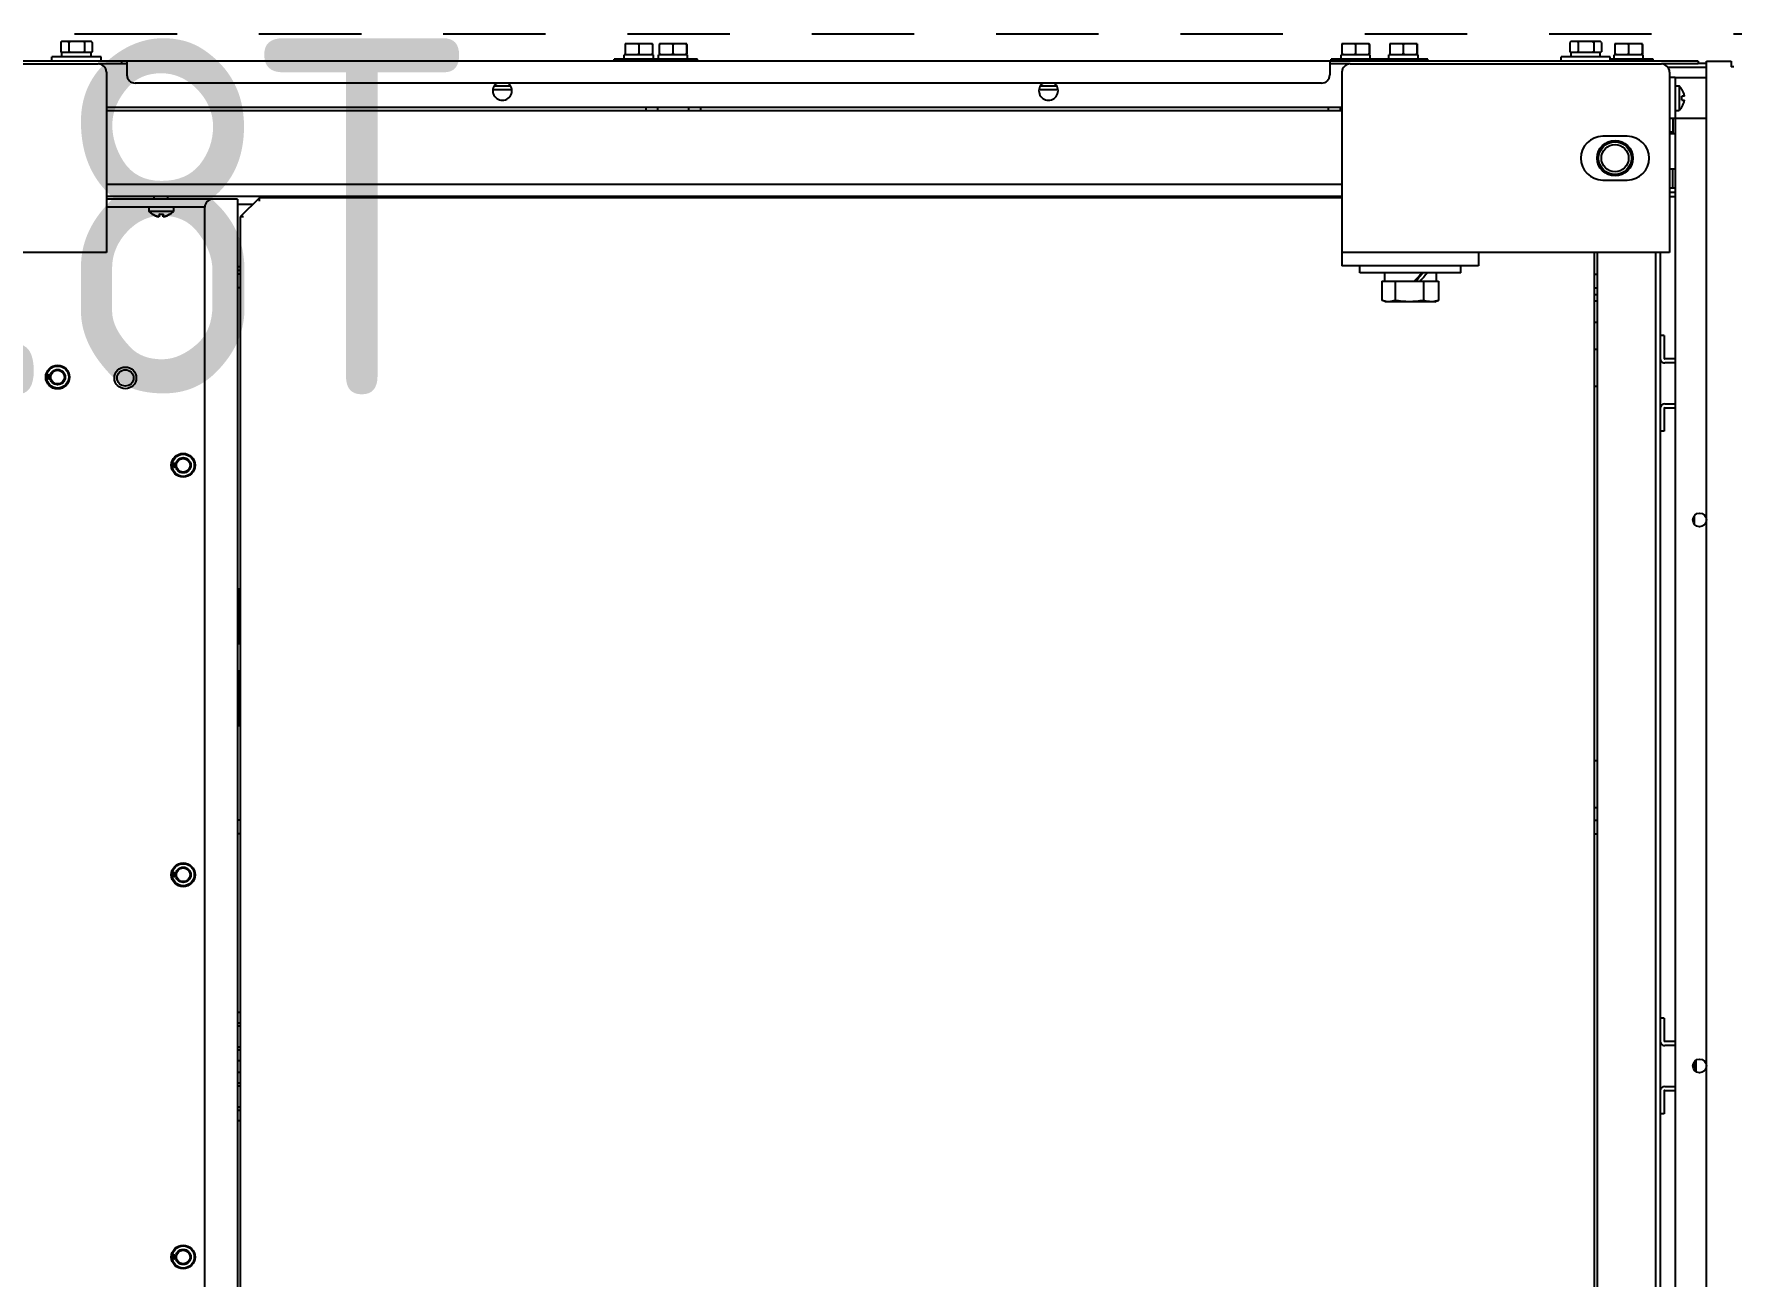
# Model space of a CAD drawing. Header units: millimetres. Extents: x 0 to 87554, y -20854 to 20404.
# Drawn here: x 7836 to 8457, y 5708 to 6163 of the extents above; entities that cross this region are included whole.
import ezdxf

# ---------------------------------------------------------------- set-up
doc = ezdxf.new("R2010")
doc.units = ezdxf.units.MM
doc.linetypes.add('CENTER', pattern=[50.8, 31.75, -6.35, 6.35, -6.35])
doc.linetypes.add('JIS_02_0.7', pattern=[1.35, 0.75, -0.6])
doc.layers.get('0').update_dxf_attribs({"lineweight": 15})
for name, color, linetype in [('2', 4, 'CENTER'), ('2106-00110_DWX-6-16_0', 7, 'Continuous'), ('2303-00114-H20-M6_0', 7, 'Continuous'), ('2401-00238-M5_0', 7, 'Continuous'), ('2401-00258-M8-20HWMC_0', 7, 'Continuous'), ('2401-00300-M6-16HWMC_0', 7, 'Continuous'), ('2401-00332-S-M12-30HM_0', 7, 'Continuous'), ('2401-01144-S-M6-16HWM_0', 7, 'Continuous'), ('2403-00010-M10_0', 7, 'Continuous'), ('2403-00020_S-M5-0_0', 7, 'Continuous'), ('2404-00011-D10D20-P_0', 7, 'Continuous'), ('2404-00038-S-D12_0', 7, 'Continuous'), ('2404-00049-S-D12D37-P_0', 7, 'Continuous'), ('4205-02142_0', 7, 'Continuous'), ('4208-11214_0', 7, 'Continuous'), ('4212-73674_0', 7, 'Continuous'), ('4212-KH001_041_0', 7, 'Continuous'), ('4212-KH003_041_0', 7, 'Continuous'), ('4212-KH010_041_0', 7, 'Continuous'), ('4212-L0877_0', 7, 'Continuous'), ('4215-12269_10_0', 7, 'Continuous'), ('4215-12269_16_0', 7, 'Continuous'), ('4215-12556_0', 7, 'Continuous'), ('4215-12559_0', 7, 'Continuous'), ('4215-12565_0', 7, 'Continuous'), ('4215-12645_1_0', 7, 'Continuous'), ('4215-12647_0', 7, 'Continuous'), ('4215-12649_2_1_0', 7, 'Continuous'), ('4215-12649_2_2_0', 7, 'Continuous'), ('4215-12649_2_3_0', 7, 'Continuous'), ('4215-12651_7_0', 7, 'Continuous'), ('4215-12653_3_0', 7, 'Continuous'), ('4215-12655_1_0', 7, 'Continuous'), ('4215-12656_0', 7, 'Continuous'), ('4215-14332_0', 7, 'Continuous'), ('4215-14337_0', 7, 'Continuous'), ('4215-16097_9_0', 7, 'Continuous'), ('4215-17084_1_0', 7, 'Continuous'), ('4215-17085_1_0', 7, 'Continuous'), ('4215-17085_5_0', 7, 'Continuous'), ('4215-17086_4_0', 7, 'Continuous'), ('4217-16531_0', 7, 'Continuous')]:
    doc.layers.add(name, color=color, linetype=linetype)
doc.styles.add('GB', font='gbenor.shx', dxfattribs={"bigfont": 'gbcbig.shx'})

# ---------------------------------------------------------------- blocks, each defined once
blk = doc.blocks.new('ju7888')
at = {"layer": '2106-00110_DWX-6-16_0', "color": 87, "linetype": 'Continuous'}
blk.add_circle((35.29, -606.38), 4, dxfattribs=at)
at = {"layer": '2303-00114-H20-M6_0', "color": 87, "linetype": 'Continuous'}
blk.add_line((-30.71, -219.88), (-31.21, -219.93), dxfattribs=at)
at = {"layer": '2401-00238-M5_0', "color": 87, "linetype": 'Continuous'}
for p, q in [((-71.71, -37.27), (-62.71, -37.27)), ((-71.71, -38.78), (-71.71, -37.27)), ((-70.46, -36.27), (-70.46, -36.32)), ((-67.96, -35.32), (-67.96, -36.32)), ((-66.46, -36.32), (-66.46, -35.32)), ((-63.96, -36.32), (-63.96, -36.27)), ((-62.71, -38.78), (-62.71, -37.27)), ((-2.71, -68.28), (-2.71, -67.28)), ((2.29, -68.28), (2.29, -67.28)), ((197.29, -68.28), (197.29, -67.28)), ((202.29, -68.28), (202.29, -67.28)), ((-30.71, -240.78), (-31.21, -240.78)), ((-30.71, -245.78), (-31.21, -245.78)), ((-30.71, -315.78), (-31.21, -315.78)), ((-30.71, -320.78), (-31.21, -320.78)), ((-30.71, -365.78), (-31.21, -365.78)), ((-30.71, -370.78), (-31.21, -370.78)), ((-30.71, -515.78), (-31.21, -515.78)), ((-30.71, -520.78), (-31.21, -520.78)), ((-2.71, -564.28), (-2.71, -565.28)), ((2.29, -564.28), (2.29, -565.28)), ((197.29, -564.28), (197.29, -565.28)), ((202.29, -564.28), (202.29, -565.28)), ((-27.21, -588.78), (-25.7, -588.78)), ((-25.7, -588.78), (-25.7, -597.77)), ((-24.76, -590.02), (-24.75, -590.03)), ((-24.76, -590.02), (-24.75, -590.03)), ((-24.75, -590.03), (-24.73, -590.03)), ((-24.72, -590), (-24.73, -589.99)), ((-24.72, -590), (-24.72, -589.99)), ((-30.21, -590.78), (-31.21, -590.78)), ((-30.21, -595.78), (-31.21, -595.78)), ((-23.76, -592.52), (-24.76, -592.52)), ((-23.76, -592.53), (-24.76, -592.53)), ((-24.76, -593.99), (-24.75, -593.99)), ((-24.76, -596.53), (-24.74, -596.5)), ((-24.76, -596.53), (-24.74, -596.5)), ((-27.21, -597.78), (-25.7, -597.78))]:
    blk.add_line(p, q, dxfattribs=at)
for centre, radius, start, end in [((-65.82, -43.18), 8.33, 123.91283, 124.14602), ((-65.97, -43), 8.05, 122.20719, 123.93499), ((-65.83, -43.21), 8.3, 123.70596, 123.92514), ((-67.35, -40.21), 4.92, 97.1386, 98.95543), ((-67.2, -41.23), 4.96, 96.64553, 98.82547), ((-67.21, -41.15), 4.88, 83.37954, 96.62046), ((-67.22, -41.23), 4.96, 81.17452, 83.35448), ((-67.07, -40.21), 4.92, 81.0446, 82.86136), ((-68.46, -43), 8.05, 56.06502, 57.79281), ((-68.59, -43.21), 8.3, 56.07486, 56.29397), ((-68.61, -43.18), 8.33, 55.85398, 56.08717), ((-31.66, -594.67), 8.31, 33.75121, 33.92631), ((-24.86, -588.4), 1.63, 273.54449, 273.90465), ((-31.61, -594.67), 8.32, 33.91403, 34.1035), ((-29.7, -593.26), 5, 8.54448, 8.82329), ((-29.69, -593.26), 4.98, 8.09878, 8.54455), ((-29.6, -593.24), 4.9, 351.1583, 359.5987), ((-24.86, -598.15), 1.63, 86.09535, 86.45551), ((-29.59, -593.25), 4.89, 359.65491, 8.11341), ((-29.59, -593.3), 4.89, 351.87483, 0.34497), ((-31.61, -591.88), 8.32, 325.8965, 326.08597), ((-28.7, -593.15), 4.98, 7.14315, 7.30771), ((-28.7, -593.4), 4.98, 352.68899, 352.85685)]:
    blk.add_arc(centre, radius, start, end, dxfattribs=at)
for points, knots in [([(-70.49, -36.28), (-70.59, -36.35), (-71.02, -36.66), (-71.42, -37), (-71.71, -37.27)], [0, 0, 0, 0, 0.236681, 1, 1, 1, 1]), ([(-68.12, -35.35), (-68.5, -35.41), (-69.25, -35.62), (-69.93, -35.99), (-70.26, -36.19)], [0, 0, 0, 0, 0.499769, 1, 1, 1, 1]), ([(-64.17, -36.19), (-64.49, -35.99), (-65.18, -35.62), (-65.93, -35.41), (-66.31, -35.35)], [0, 0, 0, 0, 0.500231, 1, 1, 1, 1]), ([(-63.93, -36.28), (-63.83, -36.35), (-63.4, -36.66), (-63, -37), (-62.71, -37.27)], [0, 0, 0, 0, 0.236681, 1, 1, 1, 1]), ([(-24.72, -589.99), (-24.79, -589.89), (-25.1, -589.47), (-25.43, -589.07), (-25.7, -588.78)], [0, 0, 0, 0, 0.23673, 1, 1, 1, 1]), ([(-24.7, -590.02), (-24.71, -590.02), (-24.73, -590.02), (-24.75, -590.02), (-24.76, -590.02)], [0, 0, 0, 0, 0.27554, 1, 1, 1, 1]), ([(-24.75, -590.03), (-24.5, -590.41), (-24.06, -591.19), (-23.82, -592.07), (-23.76, -592.52)], [0, 0, 0, 0, 0.500351, 1, 1, 1, 1]), ([(-23.76, -592.52), (-23.82, -592.08), (-24.06, -591.21), (-24.5, -590.42), (-24.75, -590.05)], [0, 0, 0, 0, 0.499658, 1, 1, 1, 1]), ([(-24.73, -590.03), (-24.72, -590.03), (-24.72, -590.03), (-24.7, -590.03), (-24.7, -590.03)], [0, 0, 0, 0, 0.738431, 1, 1, 1, 1]), ([(-24.72, -596.55), (-24.79, -596.65), (-25.09, -597.08), (-25.43, -597.48), (-25.7, -597.78)], [0, 0, 0, 0, 0.236627, 1, 1, 1, 1]), ([(-23.76, -592.52), (-23.88, -592.51), (-24.21, -592.5), (-24.54, -592.5), (-24.76, -592.49)], [0, 0, 0, 0, 0.351268, 1, 1, 1, 1]), ([(-23.76, -594.03), (-23.82, -594.48), (-24.06, -595.36), (-24.51, -596.14), (-24.76, -596.52)], [0, 0, 0, 0, 0.499649, 1, 1, 1, 1]), ([(-24.75, -592.56), (-24.55, -592.55), (-24.22, -592.55), (-23.9, -592.54), (-23.78, -592.53)], [0, 0, 0, 0, 0.632589, 1, 1, 1, 1]), ([(-24.75, -593.99), (-24.54, -594), (-24.21, -594), (-23.88, -594.01), (-23.76, -594.02)], [0, 0, 0, 0, 0.648661, 1, 1, 1, 1]), ([(-24.75, -596.52), (-24.74, -596.52), (-24.73, -596.52), (-24.7, -596.52), (-24.7, -596.52)], [0, 0, 0, 0, 0.742773, 1, 1, 1, 1]), ([(-24.74, -596.5), (-24.49, -596.13), (-24.05, -595.35), (-23.82, -594.47), (-23.76, -594.03)], [0, 0, 0, 0, 0.500343, 1, 1, 1, 1])]:
    blk.add_open_spline(points, degree=3, knots=knots, dxfattribs=at)
at = {"layer": '2401-00258-M8-20HWMC_0', "color": 87, "linetype": 'Continuous'}
for p, q in [((-30.71, -226.78), (-31.21, -226.78)), ((-30.71, -234.78), (-31.21, -234.78)), ((-30.71, -376.78), (-31.21, -376.78)), ((-30.71, -384.78), (-31.21, -384.78))]:
    blk.add_line(p, q, dxfattribs=at)
at = {"layer": '2401-00300-M6-16HWMC_0', "color": 87, "linetype": 'Continuous'}
for p, q in [((-31.21, -488.28), (-30.71, -488.28)), ((-31.21, -488.28), (-30.71, -488.28)), ((-31.21, -494.28), (-30.71, -494.28)), ((-31.21, -494.28), (-30.71, -494.28)), ((-31.21, -502.28), (-30.71, -502.28)), ((-31.21, -502.28), (-30.71, -502.28)), ((-31.21, -508.28), (-30.71, -508.28)), ((-31.21, -508.28), (-30.71, -508.28))]:
    blk.add_line(p, q, dxfattribs=at)
at = {"layer": '2401-00332-S-M12-30HM_0', "color": 87, "linetype": 'Continuous'}
for p, q in [((-0.11, -125.39), (6.88, -125.39)), ((-0.11, -126.66), (-0.11, -125.39)), ((-0.11, -134.37), (-0.11, -129.68)), ((6.96, -125.61), (6.88, -125.39)), ((7.39, -126.78), (6.96, -125.61)), ((7.39, -126.78), (7.39, -144.78)), ((-0.11, -130.95), (6.88, -130.95)), ((-0.11, -142.43), (-0.11, -138.95)), ((-0.11, -141.33), (6.88, -141.33)), ((-0.11, -146.16), (-0.11, -145.06)), ((-0.11, -146.16), (6.88, -146.16)), ((6.96, -145.94), (6.88, -146.16)), ((7.39, -144.78), (6.96, -145.94))]:
    blk.add_line(p, q, dxfattribs=at)
for radius in [6, 5]:
    blk.add_circle((-45.21, -60.78), radius, dxfattribs=at)
for points, knots in [([(6.88, -125.39), (6.96, -125.62), (7.24, -126.52), (7.39, -127.47), (7.39, -128.17)], [0, 0, 0, 0, 0.254804, 1, 1, 1, 1]), ([(7.39, -128.17), (7.39, -128.4), (7.34, -129.35), (7.11, -130.27), (6.88, -130.95)], [0, 0, 0, 0, 0.24694, 1, 1, 1, 1]), ([(6.88, -141.33), (6.96, -141.53), (7.24, -142.3), (7.39, -143.13), (7.39, -143.74)], [0, 0, 0, 0, 0.256813, 1, 1, 1, 1]), ([(7.39, -143.74), (7.39, -143.93), (7.35, -144.68), (7.16, -145.41), (6.96, -145.94)], [0, 0, 0, 0, 0.246204, 1, 1, 1, 1])]:
    blk.add_open_spline(points, degree=3, knots=knots, dxfattribs=at)
for points in [[(6.88, -130.95), (7.19, -132.66), (7.39, -134.4), (7.39, -136.14)], [(7.39, -136.14), (7.39, -137.88), (7.19, -139.62), (6.88, -141.33)]]:
    blk.add_open_spline(points, degree=3, dxfattribs=at)
at = {"layer": '2401-01144-S-M6-16HWM_0', "color": 87, "linetype": 'Continuous'}
for p, q in [((285.23, -31.18), (289.35, -31.18)), ((285.37, -31.38), (289.21, -31.38)), ((-80.71, -46.78), (-81.51, -46.78)), ((-81.51, -46.78), (-81.51, -62.53)), ((-87.11, -50.76), (-87.11, -60.79)), ((-86.81, -50.75), (-83.41, -50.75)), ((-86.81, -50.8), (-83.41, -50.8)), ((-86.81, -55.83), (-83.41, -55.83)), ((-81.51, -50.43), (-83.11, -50.43)), ((-83.11, -50.43), (-83.11, -61.13)), ((-86.81, -60.8), (-83.41, -60.8)), ((-81.51, -61.13), (-83.11, -61.13)), ((-87.67, -65.81), (-87.91, -66.05)), ((-87.91, -66.05), (-87.91, -77)), ((-87.61, -65.75), (-87.67, -65.81)), ((-87.61, -65.75), (-84.21, -65.75)), ((-84.21, -65.75), (-84.15, -65.81)), ((-83.91, -66.05), (-84.15, -65.81)), ((-83.91, -66.05), (-83.91, -77)), ((-82.31, -66.18), (-83.91, -66.18)), ((-80.71, -62.53), (-82.31, -62.53)), ((-82.31, -62.53), (-82.31, -80.53)), ((-87.61, -68.55), (-84.21, -68.55)), ((-87.61, -74.32), (-84.21, -74.32)), ((-87.67, -77.24), (-87.91, -77)), ((-87.61, -77.3), (-84.21, -77.3)), ((-83.91, -77), (-84.15, -77.24)), ((-82.31, -76.88), (-83.91, -76.88)), ((-80.71, -80.53), (-82.31, -80.53)), ((-80.71, -129.28), (-81.51, -129.28)), ((-81.51, -129.28), (-81.51, -146.78)), ((-87.11, -133.26), (-87.11, -143.29)), ((-86.81, -133.25), (-83.41, -133.25)), ((-86.81, -133.3), (-83.41, -133.3)), ((-81.51, -132.93), (-83.11, -132.93)), ((-83.11, -132.93), (-83.11, -143.63)), ((-86.81, -138.33), (-83.41, -138.33)), ((-86.81, -143.3), (-83.41, -143.3)), ((-81.51, -143.63), (-83.11, -143.63)), ((-81.51, -146.78), (-81.51, -164.78)), ((-80.71, -146.78), (-81.51, -146.78)), ((-87.11, -150.76), (-87.11, -160.79)), ((-86.81, -150.75), (-83.41, -150.75)), ((-86.81, -150.8), (-83.41, -150.8)), ((-83.11, -150.43), (-83.11, -161.13)), ((-81.51, -150.43), (-83.11, -150.43)), ((-86.81, -155.83), (-83.41, -155.83)), ((-86.81, -160.8), (-83.41, -160.8)), ((-81.51, -161.13), (-83.11, -161.13)), ((-80.71, -164.78), (-81.51, -164.78)), ((-81.51, -396.78), (-81.51, -414.78)), ((-80.71, -396.78), (-81.51, -396.78)), ((-87.11, -400.76), (-87.11, -410.79)), ((-86.81, -400.75), (-83.41, -400.75)), ((-86.81, -400.8), (-83.41, -400.8)), ((-83.11, -400.43), (-83.11, -411.13)), ((-81.51, -400.43), (-83.11, -400.43)), ((-86.81, -405.83), (-83.41, -405.83)), ((-87.11, -413.26), (-87.11, -423.29)), ((-86.81, -410.8), (-83.41, -410.8)), ((-86.81, -413.25), (-83.41, -413.25)), ((-86.81, -413.3), (-83.41, -413.3)), ((-81.51, -411.13), (-83.11, -411.13)), ((-83.11, -412.93), (-83.11, -423.63)), ((-81.51, -412.93), (-83.11, -412.93)), ((-81.51, -414.78), (-81.51, -427.28)), ((-80.71, -414.78), (-81.51, -414.78)), ((-86.81, -418.33), (-83.41, -418.33)), ((-86.81, -423.3), (-83.41, -423.3)), ((-81.51, -423.63), (-83.11, -423.63)), ((-80.71, -427.28), (-81.51, -427.28)), ((-82.31, -615.28), (-82.31, -633.28)), ((-80.71, -615.28), (-82.31, -615.28)), ((-87.67, -618.56), (-87.91, -618.8)), ((-87.91, -618.8), (-87.91, -629.75)), ((-87.61, -618.5), (-87.67, -618.56)), ((-87.61, -618.5), (-84.21, -618.5)), ((-87.61, -621.3), (-84.21, -621.3)), ((-84.21, -618.5), (-84.15, -618.56)), ((-83.91, -618.8), (-84.15, -618.56)), ((-83.91, -618.8), (-83.91, -629.75)), ((-82.31, -618.93), (-83.91, -618.93)), ((-87.61, -627.07), (-84.21, -627.07)), ((-87.67, -629.99), (-87.91, -629.75)), ((-87.61, -630.05), (-84.21, -630.05)), ((-83.91, -629.75), (-84.15, -629.99)), ((-82.31, -629.63), (-83.91, -629.63)), ((-80.71, -633.28), (-82.31, -633.28))]:
    blk.add_line(p, q, dxfattribs=at)
for centre, radius, start, end in [((-85.4, -130.53), 79.79, 91.01125, 91.22671), ((-85.59, 19.29), 70.1, 268.7584, 269.00364), ((-84.82, -130.53), 79.79, 88.77329, 88.98875), ((-84.63, 19.29), 70.1, 270.99636, 271.2416), ((-85.4, 18.98), 79.79, 268.77329, 268.98875), ((-84.82, 18.98), 79.79, 271.01125, 271.22671), ((-85.4, -213.03), 79.79, 91.01125, 91.22671), ((-85.59, -63.21), 70.1, 268.7584, 269.00364), ((-84.82, -213.03), 79.79, 88.77329, 88.98875), ((-84.63, -63.21), 70.1, 270.99636, 271.2416), ((-85.4, -63.52), 79.79, 268.77329, 268.98875), ((-84.82, -63.52), 79.79, 271.01125, 271.22671), ((-85.4, -230.53), 79.79, 91.01125, 91.22671), ((-85.59, -80.71), 70.1, 268.7584, 269.00364), ((-84.82, -230.53), 79.79, 88.77329, 88.98875), ((-84.63, -80.71), 70.1, 270.99636, 271.2416), ((-85.4, -81.02), 79.79, 268.77329, 268.98875), ((-84.82, -81.02), 79.79, 271.01125, 271.22671), ((-85.4, -480.53), 79.79, 91.01125, 91.22671), ((-85.59, -330.71), 70.1, 268.7584, 269.00364), ((-84.82, -480.53), 79.79, 88.77329, 88.98875), ((-84.63, -330.71), 70.1, 270.99636, 271.2416), ((-85.4, -331.02), 79.79, 268.77329, 268.98875), ((-85.4, -493.03), 79.79, 91.01125, 91.22671), ((-85.59, -343.21), 70.1, 268.7584, 269.00364), ((-84.82, -331.02), 79.79, 271.01125, 271.22671), ((-84.82, -493.03), 79.79, 88.77329, 88.98875), ((-84.63, -343.21), 70.1, 270.99636, 271.2416), ((-85.4, -343.52), 79.79, 268.77329, 268.98875), ((-84.82, -343.52), 79.79, 271.01125, 271.22671)]:
    blk.add_arc(centre, radius, start, end, dxfattribs=at)
for points in [[(-86.81, -50.8), (-86.92, -50.99), (-87.02, -51.18), (-87.11, -51.38)], [(-87.11, -55.25), (-87.02, -55.45), (-86.92, -55.64), (-86.81, -55.83)], [(-86.81, -55.83), (-86.92, -56.01), (-87.02, -56.2), (-87.11, -56.39)], [(-83.41, -50.8), (-83.3, -50.99), (-83.2, -51.18), (-83.11, -51.38)], [(-83.11, -55.25), (-83.2, -55.45), (-83.3, -55.64), (-83.41, -55.83)], [(-83.41, -55.83), (-83.3, -56.01), (-83.2, -56.2), (-83.11, -56.39)], [(-87.11, -60.23), (-87.02, -60.43), (-86.92, -60.62), (-86.81, -60.8)], [(-83.11, -60.23), (-83.2, -60.43), (-83.3, -60.62), (-83.41, -60.8)], [(-87.67, -65.81), (-87.75, -65.89), (-87.83, -65.98), (-87.91, -66.07)], [(-87.91, -68.23), (-87.82, -68.34), (-87.72, -68.45), (-87.61, -68.55)], [(-83.91, -68.23), (-84.01, -68.34), (-84.11, -68.45), (-84.21, -68.55)], [(-84.15, -65.81), (-84.07, -65.89), (-83.99, -65.98), (-83.91, -66.07)], [(-87.61, -68.55), (-87.72, -68.77), (-87.82, -68.99), (-87.91, -69.21)], [(-87.91, -73.66), (-87.82, -73.89), (-87.72, -74.11), (-87.61, -74.32)], [(-87.61, -74.32), (-87.72, -74.43), (-87.82, -74.54), (-87.91, -74.66)], [(-84.21, -68.55), (-84.1, -68.77), (-84, -68.99), (-83.91, -69.21)], [(-83.91, -73.66), (-84, -73.89), (-84.1, -74.11), (-84.21, -74.32)], [(-84.21, -74.32), (-84.11, -74.43), (-84.01, -74.54), (-83.91, -74.66)], [(-87.91, -76.96), (-87.82, -77.08), (-87.72, -77.19), (-87.61, -77.3)], [(-83.91, -76.96), (-84.01, -77.08), (-84.11, -77.19), (-84.21, -77.3)], [(-86.81, -133.3), (-86.92, -133.49), (-87.02, -133.68), (-87.11, -133.88)], [(-83.41, -133.3), (-83.3, -133.49), (-83.2, -133.68), (-83.11, -133.88)], [(-87.11, -137.75), (-87.02, -137.95), (-86.92, -138.14), (-86.81, -138.33)], [(-86.81, -138.33), (-86.92, -138.51), (-87.02, -138.7), (-87.11, -138.89)], [(-87.11, -142.73), (-87.02, -142.93), (-86.92, -143.12), (-86.81, -143.3)], [(-83.11, -137.75), (-83.2, -137.95), (-83.3, -138.14), (-83.41, -138.33)], [(-83.41, -138.33), (-83.3, -138.51), (-83.2, -138.7), (-83.11, -138.89)], [(-83.11, -142.73), (-83.2, -142.93), (-83.3, -143.12), (-83.41, -143.3)], [(-86.81, -150.8), (-86.92, -150.99), (-87.02, -151.18), (-87.11, -151.38)], [(-87.11, -155.25), (-87.02, -155.45), (-86.92, -155.64), (-86.81, -155.83)], [(-83.41, -150.8), (-83.3, -150.99), (-83.2, -151.18), (-83.11, -151.38)], [(-83.11, -155.25), (-83.2, -155.45), (-83.3, -155.64), (-83.41, -155.83)], [(-86.81, -155.83), (-86.92, -156.01), (-87.02, -156.2), (-87.11, -156.39)], [(-87.11, -160.23), (-87.02, -160.43), (-86.92, -160.62), (-86.81, -160.8)], [(-83.41, -155.83), (-83.3, -156.01), (-83.2, -156.2), (-83.11, -156.39)], [(-83.11, -160.23), (-83.2, -160.43), (-83.3, -160.62), (-83.41, -160.8)], [(-86.81, -400.8), (-86.92, -400.99), (-87.02, -401.18), (-87.11, -401.38)], [(-83.41, -400.8), (-83.3, -400.99), (-83.2, -401.18), (-83.11, -401.38)], [(-87.11, -405.25), (-87.02, -405.45), (-86.92, -405.64), (-86.81, -405.83)], [(-86.81, -405.83), (-86.92, -406.01), (-87.02, -406.2), (-87.11, -406.39)], [(-87.11, -410.23), (-87.02, -410.43), (-86.92, -410.62), (-86.81, -410.8)], [(-83.11, -405.25), (-83.2, -405.45), (-83.3, -405.64), (-83.41, -405.83)], [(-83.41, -405.83), (-83.3, -406.01), (-83.2, -406.2), (-83.11, -406.39)], [(-83.11, -410.23), (-83.2, -410.43), (-83.3, -410.62), (-83.41, -410.8)], [(-86.81, -413.3), (-86.92, -413.49), (-87.02, -413.68), (-87.11, -413.88)], [(-83.41, -413.3), (-83.3, -413.49), (-83.2, -413.68), (-83.11, -413.88)], [(-87.11, -417.75), (-87.02, -417.95), (-86.92, -418.14), (-86.81, -418.33)], [(-86.81, -418.33), (-86.92, -418.51), (-87.02, -418.7), (-87.11, -418.89)], [(-83.11, -417.75), (-83.2, -417.95), (-83.3, -418.14), (-83.41, -418.33)], [(-83.41, -418.33), (-83.3, -418.51), (-83.2, -418.7), (-83.11, -418.89)], [(-87.11, -422.73), (-87.02, -422.93), (-86.92, -423.12), (-86.81, -423.3)], [(-83.11, -422.73), (-83.2, -422.93), (-83.3, -423.12), (-83.41, -423.3)], [(-87.67, -618.56), (-87.75, -618.64), (-87.83, -618.73), (-87.91, -618.82)], [(-87.91, -620.98), (-87.82, -621.09), (-87.72, -621.2), (-87.61, -621.3)], [(-87.61, -621.3), (-87.72, -621.52), (-87.82, -621.74), (-87.91, -621.96)], [(-83.91, -620.98), (-84.01, -621.09), (-84.11, -621.2), (-84.21, -621.3)], [(-84.21, -621.3), (-84.1, -621.52), (-84, -621.74), (-83.91, -621.96)], [(-84.15, -618.56), (-84.07, -618.64), (-83.99, -618.73), (-83.91, -618.82)], [(-87.91, -626.41), (-87.82, -626.64), (-87.72, -626.86), (-87.61, -627.07)], [(-87.61, -627.07), (-87.72, -627.18), (-87.82, -627.29), (-87.91, -627.41)], [(-83.91, -626.41), (-84, -626.64), (-84.1, -626.86), (-84.21, -627.07)], [(-84.21, -627.07), (-84.11, -627.18), (-84.01, -627.29), (-83.91, -627.41)], [(-87.91, -629.71), (-87.82, -629.83), (-87.72, -629.94), (-87.61, -630.05)], [(-83.91, -629.71), (-84.01, -629.83), (-84.11, -629.94), (-84.21, -630.05)]]:
    blk.add_open_spline(points, degree=3, dxfattribs=at)
at = {"layer": '2403-00010-M10_0', "color": 87, "linetype": 'Continuous'}
for p, q in [((114.59, -564.78), (113.7, -565.1)), ((113.7, -565.1), (113.7, -565.28)), ((113.7, -565.1), (113.73, -565.1)), ((113.73, -565.1), (113.73, -565.28)), ((117.59, -565.1), (117.59, -565.28)), ((117.59, -565.1), (118.72, -565.1)), ((118.72, -565.1), (118.72, -565.28)), ((126.45, -565.1), (126.45, -565.28)), ((127.58, -565.1), (126.45, -565.1)), ((127.58, -565.1), (127.58, -565.28)), ((130.59, -564.78), (131.47, -565.1)), ((131.45, -565.1), (131.45, -565.28)), ((131.47, -565.1), (131.45, -565.1)), ((131.47, -565.1), (131.47, -565.28)), ((144.59, -564.78), (143.7, -565.1)), ((143.7, -565.1), (143.7, -565.28)), ((143.7, -565.1), (143.73, -565.1)), ((143.73, -565.1), (143.73, -565.28)), ((147.59, -565.1), (147.59, -565.28)), ((147.59, -565.1), (148.72, -565.1)), ((148.72, -565.1), (148.72, -565.28)), ((156.45, -565.1), (156.45, -565.28)), ((157.58, -565.1), (156.45, -565.1)), ((157.58, -565.1), (157.58, -565.28)), ((160.59, -564.78), (161.47, -565.1)), ((161.45, -565.1), (161.45, -565.28)), ((161.47, -565.1), (161.45, -565.1)), ((161.47, -565.1), (161.47, -565.28)), ((267.7, -564.28), (267.7, -565.28)), ((267.73, -564.28), (267.73, -565.28)), ((271.59, -564.28), (271.59, -565.28)), ((272.72, -564.28), (272.72, -565.28)), ((280.45, -564.28), (280.45, -565.28)), ((281.58, -564.28), (281.58, -565.28)), ((285.45, -564.28), (285.45, -565.28)), ((285.47, -564.28), (285.47, -565.28)), ((289.7, -564.28), (289.7, -565.28)), ((289.73, -564.28), (289.73, -565.28)), ((293.59, -564.28), (293.59, -565.28)), ((294.72, -564.28), (294.72, -565.28)), ((302.45, -564.28), (302.45, -565.28)), ((303.58, -564.28), (303.58, -565.28)), ((307.45, -564.28), (307.45, -565.28)), ((307.47, -564.28), (307.47, -565.28))]:
    blk.add_line(p, q, dxfattribs=at)
for points, knots in [([(113.73, -565.1), (113.89, -565.05), (114.52, -564.87), (115.17, -564.78), (115.66, -564.78)], [0, 0, 0, 0, 0.254367, 1, 1, 1, 1]), ([(115.66, -564.78), (115.82, -564.78), (116.48, -564.8), (117.12, -564.95), (117.59, -565.1)], [0, 0, 0, 0, 0.247279, 1, 1, 1, 1]), ([(127.58, -565.1), (127.74, -565.05), (128.37, -564.87), (129.03, -564.78), (129.52, -564.78)], [0, 0, 0, 0, 0.254367, 1, 1, 1, 1]), ([(129.52, -564.78), (129.68, -564.78), (130.33, -564.8), (130.98, -564.95), (131.45, -565.1)], [0, 0, 0, 0, 0.247279, 1, 1, 1, 1]), ([(143.73, -565.1), (143.89, -565.05), (144.52, -564.87), (145.17, -564.78), (145.66, -564.78)], [0, 0, 0, 0, 0.254367, 1, 1, 1, 1]), ([(145.66, -564.78), (145.82, -564.78), (146.48, -564.8), (147.12, -564.95), (147.59, -565.1)], [0, 0, 0, 0, 0.247279, 1, 1, 1, 1]), ([(157.58, -565.1), (157.74, -565.05), (158.37, -564.87), (159.03, -564.78), (159.52, -564.78)], [0, 0, 0, 0, 0.254367, 1, 1, 1, 1]), ([(159.52, -564.78), (159.68, -564.78), (160.33, -564.8), (160.98, -564.95), (161.45, -565.1)], [0, 0, 0, 0, 0.247279, 1, 1, 1, 1])]:
    blk.add_open_spline(points, degree=3, knots=knots, dxfattribs=at)
for points in [[(118.72, -565.1), (120, -564.89), (121.3, -564.78), (122.59, -564.78)], [(122.59, -564.78), (123.88, -564.78), (125.18, -564.89), (126.45, -565.1)], [(148.72, -565.1), (150, -564.89), (151.3, -564.78), (152.59, -564.78)], [(152.59, -564.78), (153.88, -564.78), (155.18, -564.89), (156.45, -565.1)]]:
    blk.add_open_spline(points, degree=3, dxfattribs=at)
at = {"layer": '2403-00020_S-M5-0_0', "color": 87, "linetype": 'Continuous'}
for p, q in [((66.49, -588.88), (66.49, -588.08)), ((66.49, -588.08), (66.59, -588.08)), ((66.64, -588.88), (66.49, -588.88)), ((66.59, -588.08), (66.59, -588.7)), ((66.59, -588.7), (66.82, -588.08)), ((66.89, -588.16), (66.64, -588.88)), ((66.82, -588.08), (66.96, -588.08)), ((67.14, -588.88), (66.89, -588.16)), ((66.96, -588.08), (67.19, -588.7)), ((67.29, -588.88), (67.14, -588.88)), ((67.19, -588.7), (67.19, -588.08)), ((67.19, -588.08), (67.29, -588.08)), ((67.29, -588.08), (67.29, -588.88)), ((67.42, -588.28), (67.46, -588.21)), ((67.52, -588.28), (67.42, -588.28)), ((67.42, -588.88), (67.42, -588.43)), ((67.42, -588.43), (67.54, -588.43)), ((67.99, -588.88), (67.42, -588.88)), ((67.46, -588.21), (67.51, -588.14)), ((67.51, -588.14), (67.59, -588.09)), ((67.51, -588.52), (67.51, -588.79)), ((67.59, -588.57), (67.51, -588.52)), ((67.51, -588.79), (67.99, -588.79)), ((67.56, -588.21), (67.52, -588.28)), ((67.54, -588.43), (67.61, -588.48)), ((67.61, -588.18), (67.56, -588.21)), ((67.59, -588.09), (67.67, -588.08)), ((67.67, -588.59), (67.59, -588.57)), ((67.67, -588.16), (67.61, -588.18)), ((67.61, -588.48), (67.67, -588.5)), ((67.67, -588.08), (67.77, -588.08)), ((67.77, -588.16), (67.67, -588.16)), ((67.67, -588.5), (67.77, -588.5)), ((67.77, -588.59), (67.67, -588.59)), ((67.77, -588.08), (67.86, -588.09)), ((67.84, -588.18), (67.77, -588.16)), ((67.77, -588.5), (67.84, -588.48)), ((67.86, -588.57), (67.77, -588.59)), ((67.89, -588.21), (67.84, -588.18)), ((67.84, -588.48), (67.89, -588.45)), ((67.86, -588.09), (67.94, -588.14)), ((67.94, -588.52), (67.86, -588.57)), ((67.92, -588.26), (67.89, -588.21)), ((67.89, -588.45), (67.92, -588.4)), ((67.94, -588.31), (67.92, -588.26)), ((67.92, -588.4), (67.94, -588.35)), ((67.94, -588.14), (67.99, -588.21)), ((67.94, -588.35), (67.94, -588.31)), ((67.99, -588.45), (67.94, -588.52)), ((67.99, -588.21), (68.02, -588.3)), ((68.02, -588.36), (67.99, -588.45)), ((67.99, -588.79), (67.99, -588.88)), ((68.02, -588.3), (68.02, -588.36)), ((216.49, -588.88), (216.49, -588.08)), ((216.49, -588.08), (216.59, -588.08)), ((216.64, -588.88), (216.49, -588.88)), ((216.59, -588.08), (216.59, -588.7)), ((216.59, -588.7), (216.82, -588.08)), ((216.89, -588.16), (216.64, -588.88)), ((216.82, -588.08), (216.96, -588.08)), ((217.14, -588.88), (216.89, -588.16)), ((216.96, -588.08), (217.19, -588.7)), ((217.29, -588.88), (217.14, -588.88)), ((217.19, -588.7), (217.19, -588.08)), ((217.19, -588.08), (217.29, -588.08)), ((217.29, -588.08), (217.29, -588.88)), ((217.42, -588.28), (217.46, -588.21)), ((217.52, -588.28), (217.42, -588.28)), ((217.42, -588.88), (217.42, -588.43)), ((217.42, -588.43), (217.54, -588.43)), ((217.99, -588.88), (217.42, -588.88)), ((217.46, -588.21), (217.51, -588.14)), ((217.51, -588.14), (217.59, -588.09)), ((217.51, -588.52), (217.51, -588.79)), ((217.59, -588.57), (217.51, -588.52)), ((217.51, -588.79), (217.99, -588.79)), ((217.56, -588.21), (217.52, -588.28)), ((217.54, -588.43), (217.61, -588.48)), ((217.61, -588.18), (217.56, -588.21)), ((217.59, -588.09), (217.67, -588.08)), ((217.67, -588.59), (217.59, -588.57)), ((217.67, -588.16), (217.61, -588.18)), ((217.61, -588.48), (217.67, -588.5)), ((217.67, -588.08), (217.77, -588.08)), ((217.77, -588.16), (217.67, -588.16)), ((217.67, -588.5), (217.77, -588.5)), ((217.77, -588.59), (217.67, -588.59)), ((217.77, -588.08), (217.86, -588.09)), ((217.84, -588.18), (217.77, -588.16)), ((217.77, -588.5), (217.84, -588.48)), ((217.86, -588.57), (217.77, -588.59)), ((217.89, -588.21), (217.84, -588.18)), ((217.84, -588.48), (217.89, -588.45)), ((217.86, -588.09), (217.94, -588.14)), ((217.94, -588.52), (217.86, -588.57)), ((217.92, -588.26), (217.89, -588.21)), ((217.89, -588.45), (217.92, -588.4)), ((217.94, -588.31), (217.92, -588.26)), ((217.92, -588.4), (217.94, -588.35)), ((217.94, -588.14), (217.99, -588.21)), ((217.94, -588.35), (217.94, -588.31)), ((217.99, -588.45), (217.94, -588.52)), ((217.99, -588.21), (218.02, -588.3)), ((218.02, -588.36), (217.99, -588.45)), ((217.99, -588.79), (217.99, -588.88)), ((218.02, -588.3), (218.02, -588.36)), ((356.49, -588.88), (356.49, -588.08)), ((356.49, -588.08), (356.59, -588.08)), ((356.64, -588.88), (356.49, -588.88)), ((356.59, -588.08), (356.59, -588.7)), ((356.59, -588.7), (356.82, -588.08)), ((356.89, -588.16), (356.64, -588.88)), ((356.82, -588.08), (356.96, -588.08)), ((357.14, -588.88), (356.89, -588.16)), ((356.96, -588.08), (357.19, -588.7)), ((357.29, -588.88), (357.14, -588.88)), ((357.19, -588.08), (357.29, -588.08)), ((357.19, -588.7), (357.19, -588.08)), ((357.29, -588.08), (357.29, -588.88)), ((357.42, -588.28), (357.46, -588.21)), ((357.52, -588.28), (357.42, -588.28)), ((357.42, -588.43), (357.54, -588.43)), ((357.42, -588.88), (357.42, -588.43)), ((357.99, -588.88), (357.42, -588.88)), ((357.46, -588.21), (357.51, -588.14)), ((357.51, -588.14), (357.59, -588.09)), ((357.59, -588.57), (357.51, -588.52)), ((357.51, -588.52), (357.51, -588.79)), ((357.51, -588.79), (357.99, -588.79)), ((357.56, -588.21), (357.52, -588.28)), ((357.54, -588.43), (357.61, -588.48)), ((357.61, -588.18), (357.56, -588.21)), ((357.59, -588.09), (357.67, -588.08)), ((357.67, -588.59), (357.59, -588.57)), ((357.67, -588.16), (357.61, -588.18)), ((357.61, -588.48), (357.67, -588.5)), ((357.67, -588.08), (357.77, -588.08)), ((357.77, -588.16), (357.67, -588.16)), ((357.67, -588.5), (357.77, -588.5)), ((357.77, -588.59), (357.67, -588.59)), ((357.77, -588.08), (357.86, -588.09)), ((357.84, -588.18), (357.77, -588.16)), ((357.77, -588.5), (357.84, -588.48)), ((357.86, -588.57), (357.77, -588.59)), ((357.89, -588.21), (357.84, -588.18)), ((357.84, -588.48), (357.89, -588.45)), ((357.86, -588.09), (357.94, -588.14)), ((357.94, -588.52), (357.86, -588.57)), ((357.92, -588.26), (357.89, -588.21)), ((357.89, -588.45), (357.92, -588.4)), ((357.94, -588.31), (357.92, -588.26)), ((357.92, -588.4), (357.94, -588.35)), ((357.94, -588.14), (357.99, -588.21)), ((357.94, -588.35), (357.94, -588.31)), ((357.99, -588.45), (357.94, -588.52)), ((357.99, -588.21), (358.02, -588.3)), ((358.02, -588.36), (357.99, -588.45)), ((357.99, -588.79), (357.99, -588.88)), ((358.02, -588.3), (358.02, -588.36)), ((34.19, -634.88), (34.19, -634.08)), ((34.19, -634.08), (34.29, -634.08)), ((34.34, -634.88), (34.19, -634.88)), ((34.29, -634.08), (34.29, -634.7)), ((34.29, -634.7), (34.52, -634.08)), ((34.59, -634.16), (34.34, -634.88)), ((34.52, -634.08), (34.66, -634.08)), ((34.84, -634.88), (34.59, -634.16)), ((34.66, -634.08), (34.89, -634.7)), ((34.99, -634.88), (34.84, -634.88)), ((34.89, -634.7), (34.89, -634.08)), ((34.89, -634.08), (34.99, -634.08)), ((34.99, -634.08), (34.99, -634.88)), ((35.12, -634.28), (35.16, -634.21)), ((35.22, -634.28), (35.12, -634.28)), ((35.12, -634.88), (35.12, -634.43)), ((35.12, -634.43), (35.24, -634.43)), ((35.69, -634.88), (35.12, -634.88)), ((35.16, -634.21), (35.21, -634.14)), ((35.21, -634.14), (35.29, -634.09)), ((35.21, -634.52), (35.21, -634.79)), ((35.29, -634.57), (35.21, -634.52)), ((35.21, -634.79), (35.69, -634.79)), ((35.26, -634.21), (35.22, -634.28)), ((35.24, -634.43), (35.31, -634.48)), ((35.31, -634.18), (35.26, -634.21)), ((35.29, -634.09), (35.37, -634.08)), ((35.37, -634.59), (35.29, -634.57)), ((35.37, -634.16), (35.31, -634.18)), ((35.31, -634.48), (35.37, -634.5)), ((35.37, -634.08), (35.47, -634.08)), ((35.47, -634.16), (35.37, -634.16)), ((35.37, -634.5), (35.47, -634.5)), ((35.47, -634.59), (35.37, -634.59)), ((35.47, -634.08), (35.56, -634.09)), ((35.54, -634.18), (35.47, -634.16)), ((35.47, -634.5), (35.54, -634.48)), ((35.56, -634.57), (35.47, -634.59)), ((35.59, -634.21), (35.54, -634.18)), ((35.54, -634.48), (35.59, -634.45)), ((35.56, -634.09), (35.64, -634.14)), ((35.64, -634.52), (35.56, -634.57)), ((35.62, -634.26), (35.59, -634.21)), ((35.59, -634.45), (35.62, -634.4)), ((35.64, -634.31), (35.62, -634.26)), ((35.62, -634.4), (35.64, -634.35)), ((35.64, -634.14), (35.69, -634.21)), ((35.64, -634.35), (35.64, -634.31)), ((35.69, -634.45), (35.64, -634.52)), ((35.69, -634.21), (35.72, -634.3)), ((35.72, -634.36), (35.69, -634.45)), ((35.69, -634.79), (35.69, -634.88)), ((35.72, -634.3), (35.72, -634.36))]:
    blk.add_line(p, q, dxfattribs=at)
for centre, radius in [((67.29, -585.18), 4.35), ((67.29, -585.18), 4.05), ((67.29, -585.18), 2.8), ((67.29, -585.18), 2.5), ((217.29, -585.18), 4.35), ((217.29, -585.18), 4.05), ((217.29, -585.18), 2.8), ((217.29, -585.18), 2.5), ((357.29, -585.18), 4.35), ((357.29, -585.18), 4.05), ((357.29, -585.18), 2.8), ((357.29, -585.18), 2.5), ((34.99, -631.18), 4.35), ((34.99, -631.18), 4.05), ((34.99, -631.18), 2.8), ((34.99, -631.18), 2.5)]:
    blk.add_circle(centre, radius, dxfattribs=at)
at = {"layer": '2404-00011-D10D20-P_0', "color": 87, "linetype": 'Continuous'}
for p, q in [((112.59, -564.78), (112.59, -564.28)), ((132.59, -564.78), (112.59, -564.78)), ((132.59, -564.78), (132.59, -564.28)), ((142.59, -564.78), (142.59, -564.28)), ((162.59, -564.78), (142.59, -564.78)), ((162.59, -564.78), (162.59, -564.28))]:
    blk.add_line(p, q, dxfattribs=at)
at = {"layer": '2404-00038-S-D12_0', "color": 87, "linetype": 'Continuous'}
for p, q in [((-51.68, -60.78), (-51.31, -60.78)), ((-51.3, -62.98), (-50.9, -62.98)), ((-3.21, -126.33), (-0.11, -126.33)), ((-0.11, -129.78), (-0.11, -126.66)), ((-0.11, -138.95), (-0.11, -134.37)), ((-0.11, -145.06), (-0.11, -142.43)), ((-3.21, -145.23), (-0.11, -145.23))]:
    blk.add_line(p, q, dxfattribs=at)
blk.add_circle((-45.21, -60.78), 6.1, dxfattribs=at)
at = {"layer": '2404-00038-S-D12_0', "color": 87, "linetype": 'Continuous', "extrusion": (0, 0, -1)}
for centre, major_axis, start_param, end_param in [((-1.01, -135.78), (9.18, -9.18), -2.048061, -1.717703), ((-1.01, -135.78), (5.92, -5.92), -2.182485, -1.665371), ((-3.21, -135.78), (9.18, -9.18), -1.812429, -1.478199)]:
    blk.add_ellipse(centre, major_axis=major_axis, ratio=0.246448, start_param=start_param, end_param=end_param, dxfattribs=at)
at = {"layer": '2404-00049-S-D12D37-P_0', "color": 87, "linetype": 'Continuous'}
for p, q in [((-3.21, -117.28), (-5.71, -117.28)), ((-3.21, -117.28), (-3.21, -154.28)), ((-3.21, -154.28), (-5.71, -154.28))]:
    blk.add_line(p, q, dxfattribs=at)
blk.add_circle((-45.21, -60.78), 6.5, dxfattribs=at)
at = {"layer": '4205-02142_0', "color": 87, "linetype": 'Continuous'}
blk.add_line((38.29, -68.28), (38.29, -67.28), dxfattribs=at)
at = {"layer": '4208-11214_0', "color": 87, "linetype": 'Continuous'}
blk.add_line((175.59, -67.28), (175.59, -68.28), dxfattribs=at)
at = {"layer": '4212-73674_0', "color": 87, "linetype": 'Continuous'}
for p, q in [((-63.91, -161.48), (-62.71, -161.48)), ((-63.91, -400.08), (-62.71, -400.08)), ((-63.91, -411.48), (-62.71, -411.48))]:
    blk.add_line(p, q, dxfattribs=at)
at = {"layer": '4212-KH001_041_0', "color": 87, "linetype": 'Continuous'}
for p, q in [((85.8, -31.78), (88.77, -31.78)), ((285.8, -31.78), (288.77, -31.78)), ((-31.21, -40.78), (-31.21, -38.58)), ((-10.71, -44.28), (20.23, -44.28)), ((577.29, -45.78), (-10.71, -45.78)), ((28.09, -44.28), (46.49, -44.28)), ((54.35, -44.28), (270.23, -44.28)), ((278.09, -44.28), (296.49, -44.28)), ((304.35, -44.28), (520.23, -44.28)), ((-10.71, -67.28), (577.29, -67.28))]:
    blk.add_line(p, q, dxfattribs=at)
at = {"layer": '4212-KH003_041_0', "color": 87, "linetype": 'Continuous'}
for p, q in [((-31.21, -160.78), (-31.21, -613.28)), ((-71.71, -271.28), (-71.71, -265.28)), ((-71.71, -471.28), (-71.71, -465.28))]:
    blk.add_line(p, q, dxfattribs=at)
at = {"layer": '4212-KH010_041_0', "color": 87, "linetype": 'Continuous'}
for p, q in [((-34.21, -38.58), (-34.21, -40.78)), ((-32.71, -40.78), (-32.71, -38.58))]:
    blk.add_line(p, q, dxfattribs=at)
at = {"layer": '4212-L0877_0', "color": 87, "linetype": 'Continuous'}
for p, q in [((-63.71, -161.48), (-63.71, -165.78)), ((-62.71, -613.28), (-62.71, -160.78)), ((-35.71, -613.28), (-35.71, -160.78)), ((-63.71, -165.78), (-62.71, -165.78)), ((-70.21, -264.8), (-70.21, -271.75)), ((-63.71, -395.78), (-63.71, -400.08)), ((-63.71, -395.78), (-62.71, -395.78)), ((-63.71, -411.48), (-63.71, -415.78)), ((-63.71, -415.78), (-62.71, -415.78)), ((-70.21, -464.8), (-70.21, -471.75))]:
    blk.add_line(p, q, dxfattribs=at)
at = {"layer": '4215-12269_10_0', "color": 87, "linetype": 'Continuous'}
for p, q in [((-30.21, -565.28), (-30.21, -613.28)), ((-30.21, -565.28), (604.79, -565.28)), ((-27.21, -577.28), (-27.21, -613.28)), ((601.79, -577.28), (-27.21, -577.28))]:
    blk.add_line(p, q, dxfattribs=at)
blk.add_circle((35.29, -606.38), 3, dxfattribs=at)
blk.add_arc((-27.21, -574.28), 3, 180, 270, dxfattribs=at)
at = {"layer": '4215-12269_16_0', "color": 87, "linetype": 'Continuous'}
for p, q in [((-54.21, -40.78), (-54.21, -38.58)), ((-41.21, -38.58), (-41.21, -40.78)), ((19.79, -42.78), (28.09, -42.78)), ((19.79, -42.78), (19.79, -44.28)), ((28.29, -38.58), (28.29, -42.58)), ((29.79, -38.58), (29.79, -42.58)), ((44.79, -42.58), (44.79, -38.58)), ((46.29, -42.58), (46.29, -38.58)), ((46.49, -42.78), (54.79, -42.78)), ((54.79, -42.78), (54.79, -44.28)), ((269.79, -42.78), (278.09, -42.78)), ((269.79, -42.78), (269.79, -44.28)), ((278.29, -38.58), (278.29, -42.58)), ((279.79, -38.58), (279.79, -42.58)), ((294.79, -42.58), (294.79, -38.58)), ((296.29, -42.58), (296.29, -38.58)), ((296.49, -42.78), (304.79, -42.78)), ((304.79, -42.78), (304.79, -44.28)), ((20.23, -44.28), (28.09, -44.28)), ((46.49, -44.28), (54.35, -44.28)), ((270.23, -44.28), (278.09, -44.28)), ((296.49, -44.28), (304.35, -44.28))]:
    blk.add_line(p, q, dxfattribs=at)
for centre, radius, start, end in [((28.09, -42.58), 1.7, 270, 0), ((28.09, -42.58), 0.2, 270, 0), ((46.49, -42.58), 1.7, 180, 270), ((46.49, -42.58), 0.2, 180, 270), ((278.09, -42.58), 1.7, 270, 0), ((278.09, -42.58), 0.2, 270, 0), ((296.49, -42.58), 1.7, 180, 270), ((296.49, -42.58), 0.2, 180, 270)]:
    blk.add_arc(centre, radius, start, end, dxfattribs=at)
at = {"layer": '4215-12556_0', "color": 87, "linetype": 'Continuous'}
for p, q in [((4.79, -68.28), (4.79, -67.28)), ((24.79, -68.28), (24.79, -67.28))]:
    blk.add_line(p, q, dxfattribs=at)
at = {"layer": '4215-12559_0', "color": 87, "linetype": 'Continuous'}
blk.add_line((-5.51, -565.28), (-5.51, -564.28), dxfattribs=at)
at = {"layer": '4215-12565_0', "color": 87, "linetype": 'Continuous'}
blk.add_line((-28.21, -559.78), (-28.21, -565.28), dxfattribs=at)
at = {"layer": '4215-12645_1_0', "color": 87, "linetype": 'Continuous'}
blk.add_line((634.29, -38.58), (-59.71, -38.58), dxfattribs=at)
for centre in [(87.29, -29.78), (287.29, -29.78)]:
    blk.add_circle(centre, 2.5, dxfattribs=at)
at = {"layer": '4215-12647_0', "color": 87, "linetype": 'Continuous'}
for p, q in [((-80.71, -30.28), (-79.71, -30.28)), ((-80.71, -30.28), (-80.71, -1306.28)), ((-79.71, -30.28), (-79.71, -43.78)), ((-79.71, -157.78), (-79.71, -165.28)), ((-80.71, -165.28), (-75.71, -165.28)), ((-72.71, -168.28), (-72.71, -602.78)), ((-80.71, -605.78), (-75.71, -605.78)), ((-80.71, -607.78), (-79.71, -607.78)), ((-79.71, -605.78), (-79.71, -616.28))]:
    blk.add_line(p, q, dxfattribs=at)
for centre, start, end in [((-75.71, -168.28), 0, 90), ((-75.71, -602.78), 270, 0)]:
    blk.add_arc(centre, 3, start, end, dxfattribs=at)
at = {"layer": '4215-12649_2_1_0', "color": 87, "linetype": 'Continuous'}
for p, q in [((-79.91, -27.28), (-79.91, -30.28)), ((-78.41, -27.28), (-78.41, -41.32))]:
    blk.add_line(p, q, dxfattribs=at)
at = {"layer": '4215-12649_2_2_0', "color": 87, "linetype": 'Continuous'}
blk.add_line((-4.21, -565.28), (-4.21, -564.28), dxfattribs=at)
at = {"layer": '4215-12649_2_3_0', "color": 87, "linetype": 'Continuous'}
for p, q in [((-54.71, -39.78), (-54.21, -39.78)), ((-54.71, -39.78), (-54.71, -40.78)), ((-41.21, -39.78), (-34.21, -39.78))]:
    blk.add_line(p, q, dxfattribs=at)
at = {"layer": '4215-12651_7_0', "color": 87, "linetype": 'Continuous'}
for p, q in [((6.99, -68.28), (6.99, -67.28)), ((14.99, -67.28), (14.99, -68.28))]:
    blk.add_line(p, q, dxfattribs=at)
at = {"layer": '4215-12653_3_0', "color": 87, "linetype": 'Continuous'}
blk.add_line((-63.91, -613.28), (-63.91, -160.78), dxfattribs=at)
for centre in [(-69.91, -268.28), (-69.91, -468.28)]:
    blk.add_arc(centre, 3.5, 216.75693, 143.24307, dxfattribs=at)
at = {"layer": '4215-12655_1_0', "color": 87, "linetype": 'Continuous'}
blk.add_line((-79.71, -42.78), (-79.52, -42.78), dxfattribs=at)
at = {"layer": '4215-12656_0', "color": 87, "linetype": 'Continuous'}
for p, q in [((-80.71, -18.28), (-78.71, -18.28)), ((-80.71, -27.28), (-80.71, -18.28)), ((-78.71, -17.28), (-78.71, -18.28)), ((655.29, -27.28), (-80.71, -27.28))]:
    blk.add_line(p, q, dxfattribs=at)
at = {"layer": '4215-14332_0', "color": 87, "linetype": 'Continuous'}
for p, q in [((577.29, -68.28), (-10.71, -68.28)), ((-30.71, -160.78), (-30.71, -557.28)), ((-30.71, -557.28), (-23.71, -564.28)), ((-29.51, -557.28), (-30.71, -557.28)), ((-23.71, -563.08), (-23.71, -564.28)), ((-23.71, -564.28), (598.29, -564.28))]:
    blk.add_line(p, q, dxfattribs=at)
at = {"layer": '4215-14337_0', "color": 87, "linetype": 'Continuous'}
for p, q in [((-30.71, -257.98), (-31.21, -257.98)), ((-31.21, -353.58), (-30.71, -353.58))]:
    blk.add_line(p, q, dxfattribs=at)
at = {"layer": '4215-16097_9_0', "color": 87, "linetype": 'Continuous'}
blk.add_line((-59.71, -39.58), (-54.21, -39.58), dxfattribs=at)
at = {"layer": '4215-17084_1_0', "color": 87, "linetype": 'Continuous'}
for p, q in [((-76.71, -613.28), (-10.71, -613.28)), ((-10.71, -613.28), (-10.71, -723.28)), ((-79.71, -720.28), (-79.71, -616.28))]:
    blk.add_line(p, q, dxfattribs=at)
blk.add_arc((-76.71, -616.28), 3, 90, 180, dxfattribs=at)
at = {"layer": '4215-17085_1_0', "color": 87, "linetype": 'Continuous'}
for p, q in [((-76.71, -40.78), (-10.71, -40.78)), ((-10.71, -40.78), (-10.71, -160.78)), ((-79.71, -157.78), (-79.71, -43.78)), ((-53.21, -56.28), (-53.21, -65.28)), ((-37.21, -65.28), (-37.21, -56.28)), ((-76.71, -160.78), (-10.71, -160.78))]:
    blk.add_line(p, q, dxfattribs=at)
for centre, radius, start, end in [((-76.71, -43.78), 3, 90, 180), ((-45.21, -56.28), 8, 0, 180), ((-45.21, -65.28), 8, 180, 0), ((-76.71, -157.78), 3, 180, 270)]:
    blk.add_arc(centre, radius, start, end, dxfattribs=at)
at = {"layer": '4215-17085_5_0', "color": 87, "linetype": 'Continuous'}
for p, q in [((-10.71, -110.78), (-5.71, -110.78)), ((-5.71, -110.78), (-5.71, -160.78)), ((-10.71, -160.78), (-5.71, -160.78))]:
    blk.add_line(p, q, dxfattribs=at)
at = {"layer": '4215-17086_4_0', "color": 87, "linetype": 'Continuous'}
for p, q in [((-74.71, -38.78), (-74.71, -27.28)), ((-59.71, -27.28), (-59.71, -38.78)), ((-74.71, -38.78), (-59.71, -38.78)), ((-74.71, -38.78), (-74.71, -40.78)), ((-59.71, -38.78), (-59.71, -40.78))]:
    blk.add_line(p, q, dxfattribs=at)
at = {"layer": '4217-16531_0', "color": 87, "linetype": 'Continuous'}
blk.add_line((192.59, -68.28), (192.59, -67.28), dxfattribs=at)

msp = doc.modelspace()

# ---------------------------------------------------------------- linework, layer by layer
at = {"layer": '2', "color": 1, "linetype": 'JIS_02_0.7', "ltscale": 50}
msp.add_line((6837.976, 6162.757), (13206.433, 6162.757), dxfattribs=at)

# ---------------------------------------------------------------- block references
at = {"rotation": 270}
msp.add_blockref('ju7888', (8475.412, 6072.046), dxfattribs=at)

# ---------------------------------------------------------------- texts
at = {"color": 1, "lineweight": 15, "insert": (7486.567, 6030.75), "char_height": 130, "width": 1145.03726, "attachment_point": 7, "style": 'GB'}
msp.add_mtext('{\\T0.8;PCS 1.8T}', dxfattribs=at)

doc.saveas('drawing.dxf')
